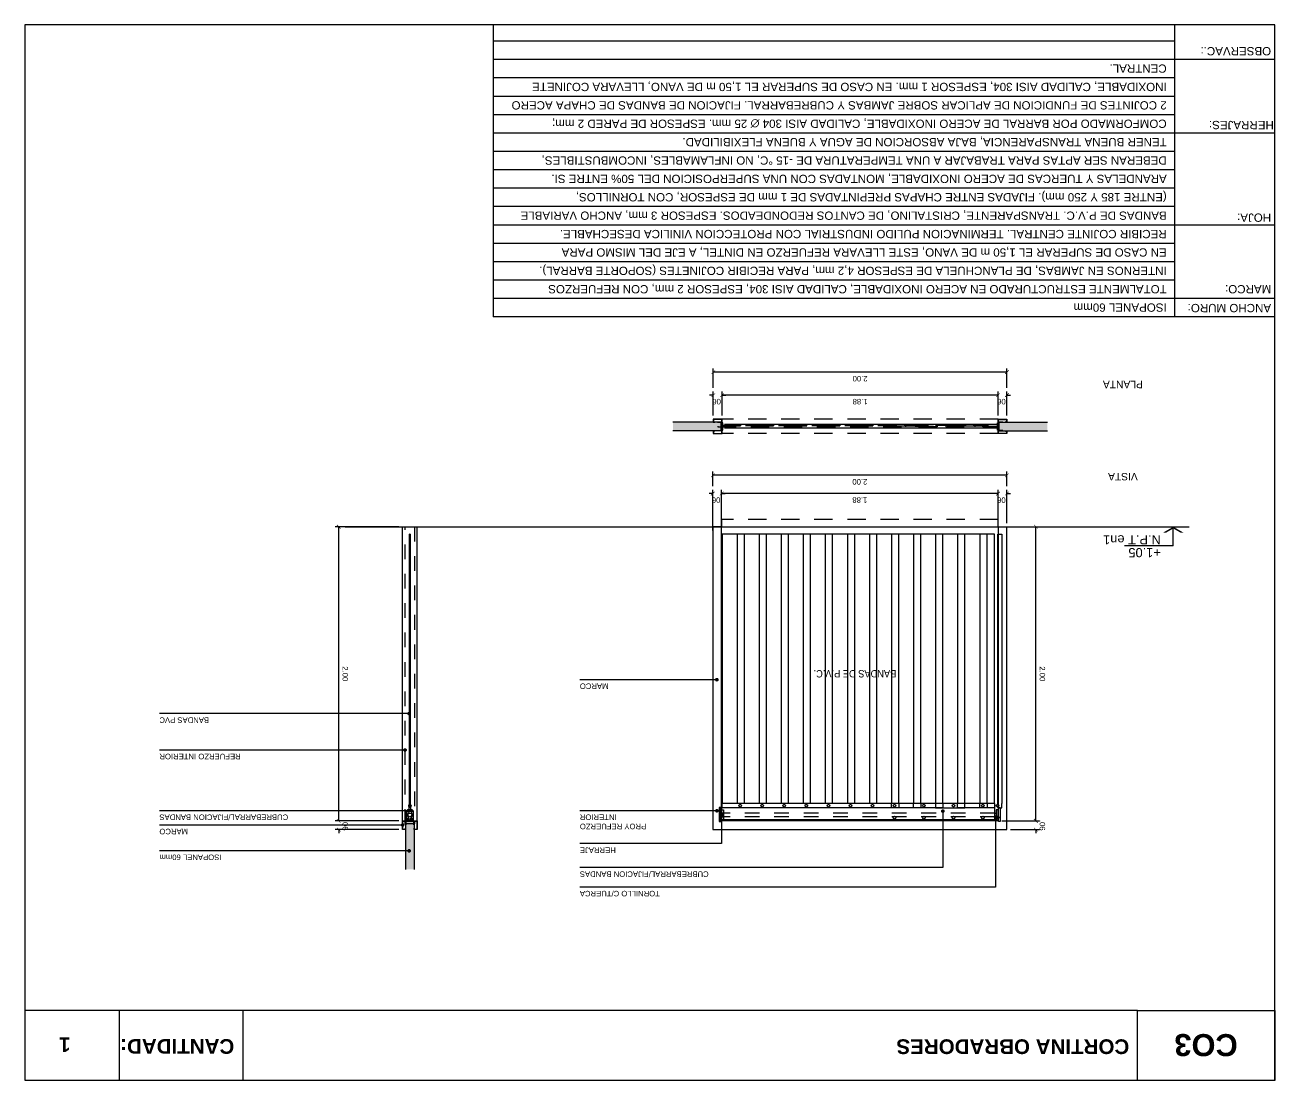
# Model space of a CAD drawing. Header units: millimetres. Extents: x -108.9 to -34.4, y 209.3 to 216.5.
# Drawn here: x -99.45 to -90.95, y 209.3 to 216.48 of the extents above; entities that cross this region are included whole.
import ezdxf
from ezdxf.enums import TextEntityAlignment as Align

# ---------------------------------------------------------------- set-up
doc = ezdxf.new("R2010")
doc.units = ezdxf.units.MM
doc.linetypes.add('HIDDEN', pattern=[9.525, 6.35, -3.175])
doc.linetypes.add('HIDDEN2', pattern=[0.1875, 0.125, -0.0625])
for name, color, linetype in [('125-TEXTO', 140, 'Continuous'), ('25-cotas', 140, 'Continuous'), ('BANDAS', 1, 'Continuous'), ('Carpinteria', 1, 'Continuous'), ('PISO', 2, 'Continuous'), ('PROYECCION', 9, 'HIDDEN2'), ('ROTULO', 7, 'Continuous'), ('TXT', 3, 'Continuous'), ('V-00', 8, 'Continuous'), ('V-01', 1, 'Continuous'), ('V-02', 2, 'Continuous'), ('Vista 2', 2, 'Continuous')]:
    doc.layers.add(name, color=color, linetype=linetype)
doc.layers.add('LICITACION PANELES', color=7, linetype='Continuous', true_color=0xf00000)
doc.styles.add('arial', font='arial.ttf')
doc.styles.add('ARIALBOLD', font='')
doc.styles.add('DIM', font='arial.ttf')
doc.styles.get("Standard").update_dxf_attribs({"font": 'arial.ttf'})
doc.styles.get('ARIALBOLD').set_extended_font_data('Arial', bold=True)
doc.dimstyles.new('Cota-025', dxfattribs={"dimscale": 25, "dimtxt": 0.0015, "dimasz": 0.001, "dimexe": 0.001, "dimexo": 0.001, "dimgap": 0.001, "dimtad": 1, "dimzin": 4, "dimdsep": 46, "dimtxsty": 'DIM', "dimblk1": 'ARCHTICK', "dimblk2": 'ARCHTICK', "dimsah": 1, "dimcen": 0.0005, "dimclrd": 15, "dimclre": 9, "dimclrt": 140, "dimaunit": 1, "dimadec": 0, "dimazin": 0, "dimtfac": 1, "dimtix": 1, "dimtofl": 0, "dimtmove": 2, "dimatfit": 3, "dimldrblk": 'DOT', "dimfxl": 1, "dimtolj": 1, "dimtzin": 4, "dimarcsym": 0})

# ---------------------------------------------------------------- blocks, each defined once
blk = doc.blocks.new('COD-CARP')
at = {"layer": 'ROTULO'}
for p, q in [((0.00146, -0.00119), (0.00146, -0.01064)), ((0.02016, -0.00119), (0.00146, -0.00119)), ((0.02016, -0.00119), (0.02016, -0.01064)), ((0.02016, -0.01064), (0.00146, -0.01064))]:
    blk.add_line(p, q, dxfattribs=at)
at = {"layer": 'TXT', "style": 'ARIALBOLD'}
blk.add_attdef('CODIGO', text='', height=0.003, dxfattribs=at).set_placement((0.01084, -0.00744), align=Align.CENTER)
blk = doc.blocks.new('_ArchTick')
at = {"color": 0, "linetype": 'ByBlock', "const_width": 0.15}
blk.add_lwpolyline([(-0.5, -0.5), (0.5, 0.5)], dxfattribs=at)
blk = doc.blocks.new('*D63')
at = {"layer": '25-cotas', "color": 9, "lineweight": -2, "transparency": 16777216}
for p, q in [((-94.7162, 213.0894), (-94.7162, 213.3152)), ((-92.8362, 213.0894), (-92.8362, 213.3152))]:
    blk.add_line(p, q, dxfattribs=at)
at = {"layer": '25-cotas', "color": 15, "lineweight": -2, "transparency": 16777216}
blk.add_line((-92.8362, 213.2902), (-94.7162, 213.2902), dxfattribs=at)
at = {"layer": 'DEFPOINTS', "color": 0, "transparency": 16777216}
for p in [(-94.7162, 213.2902), (-94.7162, 213.0644), (-92.8362, 213.0644)]:
    blk.add_point(p, dxfattribs=at)
at = {"layer": '25-cotas', "color": 15, "lineweight": -2, "transparency": 16777216, "xscale": 0.025, "yscale": 0.025, "zscale": 0.025, "rotation": 180}
blk.add_blockref('_ArchTick', (-94.7162, 213.2902), dxfattribs=at)
at = {"layer": '25-cotas', "color": 15, "lineweight": -2, "transparency": 16777216, "xscale": 0.025, "yscale": 0.025, "zscale": 0.025}
blk.add_blockref('_ArchTick', (-92.8362, 213.2902), dxfattribs=at)
at = {"layer": '25-cotas', "color": 140, "transparency": 16777216, "insert": (-93.7762, 213.246), "char_height": 0.0375, "attachment_point": 5, "rotation": 180, "style": 'DIM'}
blk.add_mtext('\\A1;1.88', dxfattribs=at)
blk = doc.blocks.new('_Dot')
at = {"color": 0, "linetype": 'ByBlock', "lineweight": -2}
blk.add_line((-0.5, 0), (-1, 0), dxfattribs=at)
at = {"color": 0, "linetype": 'ByBlock', "const_width": 0.5}
blk.add_lwpolyline([(-0.25, 0, 1), (0.25, 0, 1)], format="xyb", close=True, dxfattribs=at)
blk = doc.blocks.new('Simb-Nivel-C')
blk.add_line((0, 0.52), (1.331, 0.52))
at = {"linetype": 'ByBlock'}
for p in [(0, 0.52), (0, 0.32)]:
    blk.add_line(p, (0, 0), dxfattribs=at)
for points in [[(-0.285, 0.164), (-0.203, 0.164), (0, 0), (0, 0.047)], [(0.285, 0.164), (0.203, 0.164), (0, 0), (0, 0.047)]]:
    blk.add_solid(points)
for tag, p in [('COTA', (0.338, 0.579)), ('TIPO', (0.338, 0.231))]:
    blk.add_attdef(tag, p, '', height=0.25)
blk = doc.blocks.new('*D64')
at = {"layer": 'DEFPOINTS', "color": 0, "transparency": 16777216}
for p in [(-92.8362, 213.0644), (-92.5795, 213.0644), (-92.8362, 211.0644)]:
    blk.add_point(p, dxfattribs=at)
at = {"layer": 'LICITACION PANELES', "color": 9, "lineweight": -2, "transparency": 16777216}
for p, q in [((-92.8112, 213.0644), (-92.5545, 213.0644)), ((-92.8112, 211.0644), (-92.5545, 211.0644))]:
    blk.add_line(p, q, dxfattribs=at)
at = {"layer": 'LICITACION PANELES', "color": 15, "lineweight": -2, "transparency": 16777216}
blk.add_line((-92.5795, 211.0644), (-92.5795, 213.0644), dxfattribs=at)
at = {"layer": 'LICITACION PANELES', "color": 15, "lineweight": -2, "transparency": 16777216, "xscale": 0.025, "yscale": 0.025, "zscale": 0.025}
for p, rotation in [((-92.5795, 213.0644), 90), ((-92.5795, 211.0644), 270)]:
    blk.add_blockref('_ArchTick', p, dxfattribs=dict(at, rotation=rotation))
at = {"layer": 'LICITACION PANELES', "color": 140, "transparency": 16777216, "insert": (-92.5354, 212.0644), "char_height": 0.0375, "attachment_point": 5, "rotation": 270, "style": 'DIM'}
blk.add_mtext('\\A1;2.00', dxfattribs=at)
blk = doc.blocks.new('*D65')
at = {"layer": 'DEFPOINTS', "color": 0, "transparency": 16777216}
for p in [(-92.7762, 211.0644), (-92.7762, 211.0044), (-92.5795, 211.0044)]:
    blk.add_point(p, dxfattribs=at)
at = {"layer": 'LICITACION PANELES', "color": 9, "lineweight": -2, "transparency": 16777216}
for p, q in [((-92.7512, 211.0644), (-92.5545, 211.0644)), ((-92.7512, 211.0044), (-92.5545, 211.0044))]:
    blk.add_line(p, q, dxfattribs=at)
at = {"layer": 'LICITACION PANELES', "color": 15, "lineweight": -2, "transparency": 16777216}
for p, q in [((-92.5795, 211.0644), (-92.5795, 211.0894)), ((-92.5795, 211.0044), (-92.5795, 210.9794))]:
    blk.add_line(p, q, dxfattribs=at)
at = {"layer": 'LICITACION PANELES', "color": 15, "lineweight": -2, "transparency": 16777216, "xscale": 0.025, "yscale": 0.025, "zscale": 0.025}
for p, rotation in [((-92.5795, 211.0644), 270), ((-92.5795, 211.0044), 90)]:
    blk.add_blockref('_ArchTick', p, dxfattribs=dict(at, rotation=rotation))
at = {"layer": 'LICITACION PANELES', "color": 140, "transparency": 16777216, "insert": (-92.5354, 211.0344), "char_height": 0.0375, "attachment_point": 5, "rotation": 270, "style": 'DIM'}
blk.add_mtext('\\A1;.06', dxfattribs=at)
blk = doc.blocks.new('*D66')
at = {"layer": '25-cotas', "color": 15, "lineweight": -2, "transparency": 16777216}
for p, q in [((-92.8362, 213.2902), (-92.8612, 213.2902)), ((-92.7762, 213.2902), (-92.7512, 213.2902))]:
    blk.add_line(p, q, dxfattribs=at)
at = {"layer": '25-cotas', "color": 9, "lineweight": -2, "transparency": 16777216}
for p, q in [((-92.8362, 213.0894), (-92.8362, 213.3152)), ((-92.7762, 213.0894), (-92.7762, 213.3152))]:
    blk.add_line(p, q, dxfattribs=at)
at = {"layer": 'DEFPOINTS', "color": 0, "transparency": 16777216}
for p in [(-92.8362, 213.2902), (-92.8362, 213.0644), (-92.7762, 213.0644)]:
    blk.add_point(p, dxfattribs=at)
at = {"layer": '25-cotas', "color": 15, "lineweight": -2, "transparency": 16777216, "xscale": 0.025, "yscale": 0.025, "zscale": 0.025}
blk.add_blockref('_ArchTick', (-92.8362, 213.2902), dxfattribs=at)
at = {"layer": '25-cotas', "color": 15, "lineweight": -2, "transparency": 16777216, "xscale": 0.025, "yscale": 0.025, "zscale": 0.025, "rotation": 180}
blk.add_blockref('_ArchTick', (-92.7762, 213.2902), dxfattribs=at)
at = {"layer": '25-cotas', "color": 140, "transparency": 16777216, "insert": (-92.8062, 213.246), "char_height": 0.0375, "attachment_point": 5, "rotation": 180, "style": 'DIM'}
blk.add_mtext('\\A1;.06', dxfattribs=at)
blk = doc.blocks.new('*D67')
at = {"layer": '25-cotas', "color": 15, "lineweight": -2, "transparency": 16777216}
for p, q in [((-94.7762, 213.2902), (-94.8012, 213.2902)), ((-94.7162, 213.2902), (-94.6912, 213.2902))]:
    blk.add_line(p, q, dxfattribs=at)
at = {"layer": '25-cotas', "color": 9, "lineweight": -2, "transparency": 16777216}
for p, q in [((-94.7762, 213.0394), (-94.7762, 213.3152)), ((-94.7162, 213.0394), (-94.7162, 213.3152))]:
    blk.add_line(p, q, dxfattribs=at)
at = {"layer": 'DEFPOINTS', "color": 0, "transparency": 16777216}
for p in [(-94.7762, 213.2902), (-94.7762, 213.0144), (-94.7162, 213.0144)]:
    blk.add_point(p, dxfattribs=at)
at = {"layer": '25-cotas', "color": 15, "lineweight": -2, "transparency": 16777216, "xscale": 0.025, "yscale": 0.025, "zscale": 0.025}
blk.add_blockref('_ArchTick', (-94.7762, 213.2902), dxfattribs=at)
at = {"layer": '25-cotas', "color": 15, "lineweight": -2, "transparency": 16777216, "xscale": 0.025, "yscale": 0.025, "zscale": 0.025, "rotation": 180}
blk.add_blockref('_ArchTick', (-94.7162, 213.2902), dxfattribs=at)
at = {"layer": '25-cotas', "color": 140, "transparency": 16777216, "insert": (-94.7462, 213.246), "char_height": 0.0375, "attachment_point": 5, "rotation": 180, "style": 'DIM'}
blk.add_mtext('\\A1;.06', dxfattribs=at)
blk = doc.blocks.new('*D68')
at = {"layer": '25-cotas', "color": 15, "lineweight": -2, "transparency": 16777216}
for p, q in [((-92.8362, 213.9596), (-92.8612, 213.9596)), ((-92.7762, 213.9596), (-92.7512, 213.9596))]:
    blk.add_line(p, q, dxfattribs=at)
at = {"layer": '25-cotas', "color": 9, "lineweight": -2, "transparency": 16777216}
for p, q in [((-92.8362, 213.8207), (-92.8362, 213.9846)), ((-92.7762, 213.8207), (-92.7762, 213.9846))]:
    blk.add_line(p, q, dxfattribs=at)
at = {"layer": 'DEFPOINTS', "color": 0, "transparency": 16777216}
for p in [(-92.8362, 213.9596), (-92.8362, 213.7957), (-92.7762, 213.7957)]:
    blk.add_point(p, dxfattribs=at)
at = {"layer": '25-cotas', "color": 15, "lineweight": -2, "transparency": 16777216, "xscale": 0.025, "yscale": 0.025, "zscale": 0.025}
blk.add_blockref('_ArchTick', (-92.8362, 213.9596), dxfattribs=at)
at = {"layer": '25-cotas', "color": 15, "lineweight": -2, "transparency": 16777216, "xscale": 0.025, "yscale": 0.025, "zscale": 0.025, "rotation": 180}
blk.add_blockref('_ArchTick', (-92.7762, 213.9596), dxfattribs=at)
at = {"layer": '25-cotas', "color": 140, "transparency": 16777216, "insert": (-92.8062, 213.9155), "char_height": 0.0375, "attachment_point": 5, "rotation": 180, "style": 'DIM'}
blk.add_mtext('\\A1;.06', dxfattribs=at)
blk = doc.blocks.new('*D69')
at = {"layer": '25-cotas', "color": 9, "lineweight": -2, "transparency": 16777216}
for p, q in [((-94.7128, 213.8207), (-94.7128, 213.9846)), ((-92.8362, 213.8207), (-92.8362, 213.9846))]:
    blk.add_line(p, q, dxfattribs=at)
at = {"layer": '25-cotas', "color": 15, "lineweight": -2, "transparency": 16777216}
blk.add_line((-92.8362, 213.9596), (-94.7128, 213.9596), dxfattribs=at)
at = {"layer": 'DEFPOINTS', "color": 0, "transparency": 16777216}
for p in [(-94.7128, 213.9596), (-94.7128, 213.7957), (-92.8362, 213.7957)]:
    blk.add_point(p, dxfattribs=at)
at = {"layer": '25-cotas', "color": 15, "lineweight": -2, "transparency": 16777216, "xscale": 0.025, "yscale": 0.025, "zscale": 0.025, "rotation": 180}
blk.add_blockref('_ArchTick', (-94.7128, 213.9596), dxfattribs=at)
at = {"layer": '25-cotas', "color": 15, "lineweight": -2, "transparency": 16777216, "xscale": 0.025, "yscale": 0.025, "zscale": 0.025}
blk.add_blockref('_ArchTick', (-92.8362, 213.9596), dxfattribs=at)
at = {"layer": '25-cotas', "color": 140, "transparency": 16777216, "insert": (-93.7745, 213.9155), "char_height": 0.0375, "attachment_point": 5, "rotation": 180, "style": 'DIM'}
blk.add_mtext('\\A1;1.88', dxfattribs=at)
blk = doc.blocks.new('*D70')
at = {"layer": '25-cotas', "color": 15, "lineweight": -2, "transparency": 16777216}
for p, q in [((-94.7728, 213.9596), (-94.7978, 213.9596)), ((-94.7128, 213.9596), (-94.6878, 213.9596))]:
    blk.add_line(p, q, dxfattribs=at)
at = {"layer": '25-cotas', "color": 9, "lineweight": -2, "transparency": 16777216}
for p, q in [((-94.7728, 213.8207), (-94.7728, 213.9846)), ((-94.7128, 213.8207), (-94.7128, 213.9846))]:
    blk.add_line(p, q, dxfattribs=at)
at = {"layer": 'DEFPOINTS', "color": 0, "transparency": 16777216}
for p in [(-94.7728, 213.9596), (-94.7728, 213.7957), (-94.7128, 213.7957)]:
    blk.add_point(p, dxfattribs=at)
at = {"layer": '25-cotas', "color": 15, "lineweight": -2, "transparency": 16777216, "xscale": 0.025, "yscale": 0.025, "zscale": 0.025}
blk.add_blockref('_ArchTick', (-94.7728, 213.9596), dxfattribs=at)
at = {"layer": '25-cotas', "color": 15, "lineweight": -2, "transparency": 16777216, "xscale": 0.025, "yscale": 0.025, "zscale": 0.025, "rotation": 180}
blk.add_blockref('_ArchTick', (-94.7128, 213.9596), dxfattribs=at)
at = {"layer": '25-cotas', "color": 140, "transparency": 16777216, "insert": (-94.7428, 213.9155), "char_height": 0.0375, "attachment_point": 5, "rotation": 180, "style": 'DIM'}
blk.add_mtext('\\A1;.06', dxfattribs=at)
blk = doc.blocks.new('*D71')
at = {"layer": '25-cotas', "color": 9, "lineweight": -2, "transparency": 16777216}
for p, q in [((-96.9102, 213.0644), (-97.3446, 213.0644)), ((-96.9102, 211.0644), (-97.3446, 211.0644))]:
    blk.add_line(p, q, dxfattribs=at)
at = {"layer": '25-cotas', "color": 15, "lineweight": -2, "transparency": 16777216}
blk.add_line((-97.3196, 211.0644), (-97.3196, 213.0644), dxfattribs=at)
at = {"layer": 'DEFPOINTS', "color": 0, "transparency": 16777216}
for p in [(-97.3196, 213.0644), (-96.8852, 213.0644), (-96.8852, 211.0644)]:
    blk.add_point(p, dxfattribs=at)
at = {"layer": '25-cotas', "color": 15, "lineweight": -2, "transparency": 16777216, "xscale": 0.025, "yscale": 0.025, "zscale": 0.025}
for p, rotation in [((-97.3196, 213.0644), 90), ((-97.3196, 211.0644), 270)]:
    blk.add_blockref('_ArchTick', p, dxfattribs=dict(at, rotation=rotation))
at = {"layer": '25-cotas', "color": 140, "transparency": 16777216, "insert": (-97.2755, 212.0644), "char_height": 0.0375, "attachment_point": 5, "rotation": 270, "style": 'DIM'}
blk.add_mtext('\\A1;2.00', dxfattribs=at)
blk = doc.blocks.new('*D72')
at = {"layer": '25-cotas', "color": 9, "lineweight": -2, "transparency": 16777216}
for p, q in [((-96.9102, 211.0644), (-97.3446, 211.0644)), ((-96.9102, 211.0044), (-97.3446, 211.0044))]:
    blk.add_line(p, q, dxfattribs=at)
at = {"layer": '25-cotas', "color": 15, "lineweight": -2, "transparency": 16777216}
for p, q in [((-97.3196, 211.0644), (-97.3196, 211.0894)), ((-97.3196, 211.0044), (-97.3196, 210.9794))]:
    blk.add_line(p, q, dxfattribs=at)
at = {"layer": 'DEFPOINTS', "color": 0, "transparency": 16777216}
for p in [(-97.3196, 211.0644), (-96.8852, 211.0644), (-96.8852, 211.0044)]:
    blk.add_point(p, dxfattribs=at)
at = {"layer": '25-cotas', "color": 15, "lineweight": -2, "transparency": 16777216, "xscale": 0.025, "yscale": 0.025, "zscale": 0.025}
for p, rotation in [((-97.3196, 211.0644), 270), ((-97.3196, 211.0044), 90)]:
    blk.add_blockref('_ArchTick', p, dxfattribs=dict(at, rotation=rotation))
at = {"layer": '25-cotas', "color": 140, "transparency": 16777216, "insert": (-97.2755, 211.0344), "char_height": 0.0375, "attachment_point": 5, "rotation": 270, "style": 'DIM'}
blk.add_mtext('\\A1;.06', dxfattribs=at)
blk = doc.blocks.new('*D73')
at = {"layer": '25-cotas', "color": 9, "lineweight": -2, "transparency": 16777216}
for p, q in [((-94.7728, 214.0096), (-94.7728, 214.1409)), ((-92.7762, 214.0096), (-92.7762, 214.1409))]:
    blk.add_line(p, q, dxfattribs=at)
at = {"layer": '25-cotas', "color": 15, "lineweight": -2, "transparency": 16777216}
blk.add_line((-92.7762, 214.1159), (-94.7728, 214.1159), dxfattribs=at)
at = {"layer": 'DEFPOINTS', "color": 0, "transparency": 16777216}
for p in [(-94.7728, 214.1159), (-94.7728, 213.9846), (-92.7762, 213.9846)]:
    blk.add_point(p, dxfattribs=at)
at = {"layer": '25-cotas', "color": 15, "lineweight": -2, "transparency": 16777216, "xscale": 0.025, "yscale": 0.025, "zscale": 0.025, "rotation": 180}
blk.add_blockref('_ArchTick', (-94.7728, 214.1159), dxfattribs=at)
at = {"layer": '25-cotas', "color": 15, "lineweight": -2, "transparency": 16777216, "xscale": 0.025, "yscale": 0.025, "zscale": 0.025}
blk.add_blockref('_ArchTick', (-92.7762, 214.1159), dxfattribs=at)
at = {"layer": '25-cotas', "color": 140, "transparency": 16777216, "insert": (-93.7745, 214.0718), "char_height": 0.0375, "attachment_point": 5, "rotation": 180, "style": 'DIM'}
blk.add_mtext('\\A1;2.00', dxfattribs=at)
blk = doc.blocks.new('*D74')
at = {"layer": '25-cotas', "color": 9, "lineweight": -2, "transparency": 16777216}
for p, q in [((-94.7762, 213.3402), (-94.7762, 213.4393)), ((-92.7762, 213.3402), (-92.7762, 213.4393))]:
    blk.add_line(p, q, dxfattribs=at)
at = {"layer": '25-cotas', "color": 15, "lineweight": -2, "transparency": 16777216}
blk.add_line((-92.7762, 213.4143), (-94.7762, 213.4143), dxfattribs=at)
at = {"layer": 'DEFPOINTS', "color": 0, "transparency": 16777216}
for p in [(-94.7762, 213.4143), (-94.7762, 213.3152), (-92.7762, 213.3152)]:
    blk.add_point(p, dxfattribs=at)
at = {"layer": '25-cotas', "color": 15, "lineweight": -2, "transparency": 16777216, "xscale": 0.025, "yscale": 0.025, "zscale": 0.025, "rotation": 180}
blk.add_blockref('_ArchTick', (-94.7762, 213.4143), dxfattribs=at)
at = {"layer": '25-cotas', "color": 15, "lineweight": -2, "transparency": 16777216, "xscale": 0.025, "yscale": 0.025, "zscale": 0.025}
blk.add_blockref('_ArchTick', (-92.7762, 213.4143), dxfattribs=at)
at = {"layer": '25-cotas', "color": 140, "transparency": 16777216, "insert": (-93.7762, 213.3702), "char_height": 0.0375, "attachment_point": 5, "rotation": 180, "style": 'DIM'}
blk.add_mtext('\\A1;2.00', dxfattribs=at)

msp = doc.modelspace()

# ---------------------------------------------------------------- hatches: boundary and pattern name
at = {"layer": 'V-00'}
h = msp.add_hatch(dxfattribs=at)
h.set_pattern_fill('HONEY', color=256, scale=0.001, angle=90, style=0)
h.set_pattern_definition([(270, (-19.873744, 3e-11), (0.002749630645, -0.0047625), [0.003175, -0.00635]), (30, (-19.873744, 3e-11), (0.002749630663, 0.00476249999), [0.003175, -0.00635]), (330, (-19.873744, 3e-11), (0.005499261308, -1e-11), [-0.00635, 0.003175])])
h.paths.add_polyline_path([(-95.0478, 213.7177), (-94.744, 213.7177), (-94.744, 213.7187), (-94.72, 213.7187), (-94.72, 213.7747), (-94.744, 213.7747), (-94.744, 213.7757), (-95.0478, 213.7757)])
h = msp.add_hatch(dxfattribs=at)
h.set_pattern_fill('HONEY', color=256, scale=0.001, angle=90, style=0)
h.set_pattern_definition([(270, (-18.993744, 3e-11), (0.002749630645, -0.0047625), [0.003175, -0.00635]), (30, (-18.993744, 3e-11), (0.002749630663, 0.00476249999), [0.003175, -0.00635]), (330, (-18.993744, 3e-11), (0.005499261308, -1e-11), [-0.00635, 0.003175])])
h.paths.add_polyline_path([(-92.5012, 213.7177), (-92.805, 213.7177), (-92.805, 213.7187), (-92.829, 213.7187), (-92.829, 213.7747), (-92.805, 213.7747), (-92.805, 213.7757), (-92.5012, 213.7757)])
h = msp.add_hatch(dxfattribs=at)
h.set_pattern_fill('HONEY', color=256, scale=0.001, angle=90, style=0)
h.set_pattern_definition([(270, (-20.893744, 3e-11), (0.002749630645, -0.0047625), [0.003175, -0.00635]), (30, (-20.893744, 3e-11), (0.002749630663, 0.00476249999), [0.003175, -0.00635]), (330, (-20.893744, 3e-11), (0.005499261308, -1e-11), [-0.00635, 0.003175])])
h.paths.add_polyline_path([(-96.8072, 210.7335), (-96.8072, 211.0374), (-96.8082, 211.0374), (-96.8082, 211.0614), (-96.8642, 211.0614), (-96.8642, 211.0374), (-96.8652, 211.0374), (-96.8652, 210.7335)])

# ---------------------------------------------------------------- linework, layer by layer
at = {"color": 1, "linetype": 'HIDDEN2'}
msp.add_lwpolyline([(-92.8362, 213.0644), (-92.8362, 213.1144), (-94.7162, 213.1144), (-94.7162, 213.0644)], dxfattribs=at)
at = {"layer": 'BANDAS', "linetype": 'HIDDEN2'}
for p, q in [((-94.7053, 213.7592), (-94.7095, 213.7592)), ((-94.7053, 213.7342), (-94.7095, 213.7342)), ((-92.8437, 213.7592), (-92.8395, 213.7592)), ((-92.8437, 213.7342), (-92.8395, 213.7342))]:
    msp.add_line(p, q, dxfattribs=at)
at = {"layer": 'BANDAS'}
for p, q in [((-93.3994, 213.7592), (-94.6975, 213.7592)), ((-93.3994, 213.7342), (-94.6975, 213.7342)), ((-92.8437, 213.7592), (-93.3994, 213.7592)), ((-92.8437, 213.7342), (-93.3994, 213.7342)), ((-94.7162, 211.1169), (-94.7042, 211.1169)), ((-94.7162, 211.0919), (-94.7042, 211.0919)), ((-92.8582, 211.1169), (-92.8482, 211.1169)), ((-92.8582, 211.0919), (-92.8482, 211.0919))]:
    msp.add_line(p, q, dxfattribs=at)
at = {"layer": 'BANDAS', "linetype": 'HIDDEN2'}
for points in [[(-93.4626, 213.7442), (-93.4626, 213.7492), (-94.7426, 213.7492), (-94.7426, 213.7442), (-94.7426, 213.7442)], [(-94.7085, 213.7507), (-94.7085, 213.7557), (-93.5285, 213.7557), (-93.5285, 213.7507), (-93.5285, 213.7507)], [(-93.2581, 213.7507), (-93.2581, 213.7557), (-93.0581, 213.7557), (-93.0581, 213.7507), (-93.0581, 213.7507)], [(-92.9922, 213.7442), (-92.9922, 213.7492), (-93.1922, 213.7492), (-93.1922, 213.7442), (-93.1922, 213.7442)], [(-92.9026, 213.7507), (-92.9026, 213.7557), (-93.0026, 213.7557), (-93.0026, 213.7507), (-93.0026, 213.7507)], [(-92.9405, 213.7442), (-92.9405, 213.7492), (-92.8405, 213.7492), (-92.8405, 213.7442), (-92.8405, 213.7442)]]:
    msp.add_lwpolyline(points, close=True, dxfattribs=at)
for points in [[(-93.3994, 213.7557), (-93.473, 213.7557), (-93.473, 213.7507), (-93.473, 213.7507), (-93.3994, 213.7507)], [(-93.3994, 213.7557), (-93.3141, 213.7557), (-93.3141, 213.7507), (-93.3141, 213.7507), (-93.3994, 213.7507)], [(-93.3994, 213.7492), (-93.2514, 213.7492), (-93.2514, 213.7442), (-93.2514, 213.7442), (-93.3994, 213.7442)]]:
    msp.add_lwpolyline(points, dxfattribs=at)
at = {"layer": 'BANDAS'}
for points in [[(-93.5112, 211.1824), (-93.5112, 213.0144), (-94.7162, 213.0144)], [(-93.6612, 211.1824), (-93.6612, 213.0144), (-94.7162, 213.0144)], [(-93.8112, 211.1824), (-93.8112, 213.0144), (-94.7162, 213.0144)], [(-93.9612, 211.1824), (-93.9612, 213.0144), (-94.7162, 213.0144)], [(-94.1112, 211.1824), (-94.1112, 213.0144), (-94.7162, 213.0144)], [(-94.2612, 211.1824), (-94.2612, 213.0144), (-94.7162, 213.0144)], [(-94.4112, 211.1824), (-94.4112, 213.0144), (-94.7162, 213.0144)], [(-94.5612, 211.1824), (-94.5612, 213.0144), (-94.7162, 213.0144)], [(-94.7112, 211.1824), (-94.7112, 213.0144), (-94.7162, 213.0144)], [(-94.4112, 211.1824), (-94.4112, 213.0144), (-94.6112, 213.0144), (-94.6112, 211.1824)], [(-94.2612, 211.1824), (-94.2612, 213.0144), (-94.4612, 213.0144), (-94.4612, 211.1824)], [(-94.1112, 211.1824), (-94.1112, 213.0144), (-94.3112, 213.0144), (-94.3112, 211.1824)], [(-93.9612, 211.1824), (-93.9612, 213.0144), (-94.1612, 213.0144), (-94.1612, 211.1824)], [(-93.8112, 211.1824), (-93.8112, 213.0144), (-94.0112, 213.0144), (-94.0112, 211.1824)], [(-93.6612, 211.1824), (-93.6612, 213.0144), (-93.8612, 213.0144), (-93.8612, 211.1824)], [(-93.5112, 211.1824), (-93.5112, 213.0144), (-93.7112, 213.0144), (-93.7112, 211.1824)], [(-93.3612, 211.1824), (-93.3612, 213.0144), (-93.5612, 213.0144), (-93.5612, 211.1824)], [(-93.2112, 211.1824), (-93.2112, 213.0144), (-93.4112, 213.0144), (-93.4112, 211.1824)], [(-93.0612, 211.1824), (-93.0612, 213.0144), (-93.2612, 213.0144), (-93.2612, 211.1824)], [(-92.9112, 211.1824), (-92.9112, 213.0144), (-93.1112, 213.0144), (-93.1112, 211.1824)], [(-92.8612, 211.1824), (-92.8612, 213.0144), (-92.9612, 213.0144), (-92.9612, 211.1824)], [(-92.8382, 211.1824), (-92.8382, 213.0144), (-92.8112, 213.0144), (-92.8112, 211.1824)]]:
    msp.add_lwpolyline(points, dxfattribs=at)
for points in [[(-94.7162, 211.0724), (-92.8582, 211.0724), (-92.8582, 211.1824), (-94.7162, 211.1824)], [(-94.7162, 211.0694), (-94.7162, 211.1394), (-94.7042, 211.1394), (-94.7042, 211.0694)], [(-92.8362, 211.0694), (-92.8362, 211.1394), (-92.8482, 211.1394), (-92.8482, 211.0694)]]:
    msp.add_lwpolyline(points, close=True, dxfattribs=at)
at = {"layer": 'BANDAS', "linetype": 'HIDDEN'}
for points in [[(-93.5112, 211.1824), (-93.5112, 211.1524), (-94.7132, 211.1524), (-94.7132, 211.1824)], [(-93.3612, 211.1824), (-93.3612, 211.1524), (-93.5612, 211.1524), (-93.5612, 211.1824)], [(-93.2112, 211.1824), (-93.2112, 211.1524), (-93.4112, 211.1524), (-93.4112, 211.1824)], [(-93.2612, 211.1824), (-93.2612, 211.1524), (-93.0612, 211.1524), (-93.0612, 211.1824)], [(-92.9112, 211.1824), (-92.9112, 211.1524), (-93.1112, 211.1524), (-93.1112, 211.1824)], [(-92.8612, 211.1824), (-92.8612, 211.1524), (-92.9612, 211.1524), (-92.9612, 211.1824)], [(-92.8382, 211.1824), (-92.8382, 211.1524), (-92.8112, 211.1524), (-92.8112, 211.1824)]]:
    msp.add_lwpolyline(points, dxfattribs=at)
at = {"layer": 'BANDAS'}
for centre in [(-94.5902, 211.1674), (-94.4402, 211.1674), (-94.2902, 211.1674), (-94.1402, 211.1674), (-93.9902, 211.1674), (-93.8402, 211.1674), (-93.6902, 211.1674), (-93.5402, 211.1674), (-93.3402, 211.1674), (-93.1402, 211.1674), (-92.9402, 211.1674), (-92.8402, 211.1674), (-93.5402, 211.0874), (-93.3402, 211.0874), (-93.1402, 211.0874), (-92.9402, 211.0874), (-92.8402, 211.0874)]:
    msp.add_circle(centre, 0.00923, dxfattribs=at)
at = {"layer": 'Carpinteria', "color": 2}
for points in [[(-94.744, 213.7757), (-94.719, 213.7757), (-94.719, 213.7177), (-94.744, 213.7177), (-94.744, 213.7187), (-94.72, 213.7187), (-94.72, 213.7747), (-94.744, 213.7747), (-94.744, 213.7757)], [(-94.744, 213.7757), (-94.719, 213.7757), (-94.719, 213.7177), (-94.744, 213.7177), (-94.744, 213.7187), (-94.72, 213.7187), (-94.72, 213.7747), (-94.744, 213.7747), (-94.744, 213.7757)], [(-92.805, 213.7757), (-92.83, 213.7757), (-92.83, 213.7177), (-92.805, 213.7177), (-92.805, 213.7187), (-92.829, 213.7187), (-92.829, 213.7747), (-92.805, 213.7747), (-92.805, 213.7757)], [(-96.8652, 211.0374), (-96.8652, 211.0624), (-96.8072, 211.0624), (-96.8072, 211.0374), (-96.8082, 211.0374), (-96.8082, 211.0614), (-96.8642, 211.0614), (-96.8642, 211.0374), (-96.8652, 211.0374)], [(-96.8652, 211.0374), (-96.8652, 211.0624), (-96.8072, 211.0624), (-96.8072, 211.0374), (-96.8082, 211.0374), (-96.8082, 211.0614), (-96.8642, 211.0614), (-96.8642, 211.0374), (-96.8652, 211.0374)]]:
    msp.add_lwpolyline(points, dxfattribs=at)
at = {"layer": 'DEFPOINTS'}
for points in [[(-99.4532, 216.4768), (-99.4532, 209.3018), (-90.9532, 209.3018), (-90.9532, 216.4768)], [(-90.9532, 216.4768), (-99.4532, 216.4768), (-99.4532, 209.3018), (-90.9532, 209.3018)]]:
    msp.add_lwpolyline(points, close=True, dxfattribs=at)
at = {"layer": 'PISO'}
msp.add_line((-97.2769, 213.0644), (-91.536, 213.0644), dxfattribs=at)
at = {"layer": 'PROYECCION'}
for p, q in [((-92.8362, 213.7957), (-94.7128, 213.7957)), ((-92.8362, 213.6977), (-94.7128, 213.6977))]:
    msp.add_line(p, q, dxfattribs=at)
at = {"layer": 'PROYECCION', "linetype": 'HIDDEN2', "ltscale": 0.02}
for p, q in [((-92.8582, 211.1169), (-94.7162, 211.1169)), ((-92.8582, 211.0919), (-94.7162, 211.0919))]:
    msp.add_line(p, q, dxfattribs=at)
at = {"layer": 'PROYECCION', "color": 1, "linetype": 'HIDDEN', "ltscale": 0.01}
msp.add_lwpolyline([(-96.8037, 213.0644), (-96.8037, 211.0444), (-96.8037, 211.0444), (-96.8687, 211.0444), (-96.8687, 213.0644)], dxfattribs=at)
at = {"layer": 'PROYECCION', "linetype": 'HIDDEN2', "ltscale": 0.02}
for points in [[(-94.7204, 211.0594), (-94.7204, 211.1544), (-94.7324, 211.1544), (-94.7324, 211.0594)], [(-92.8335, 211.0594), (-92.8335, 211.1544), (-92.8215, 211.1544), (-92.8215, 211.0594)]]:
    msp.add_lwpolyline(points, close=True, dxfattribs=at)
at = {"layer": 'ROTULO'}
for p, q in [((-98.8116, 209.3018), (-98.8116, 209.7741)), ((-97.9699, 209.3018), (-97.9699, 209.7741))]:
    msp.add_line(p, q, dxfattribs=at)
at = {"layer": 'TXT'}
for p, q in [((-96.2705, 216.4768), (-96.2705, 214.4911)), ((-96.2705, 216.4768), (-96.2705, 214.4911)), ((-91.6336, 214.4911), (-91.6336, 216.4768)), ((-91.6336, 214.4911), (-91.6336, 216.4768)), ((-91.6336, 214.4911), (-91.6336, 216.4768)), ((-91.6336, 216.3668), (-96.2705, 216.3668)), ((-91.6336, 216.2417), (-96.2705, 216.2417)), ((-90.9532, 216.2417), (-96.2705, 216.2417)), ((-91.6336, 216.1167), (-96.2705, 216.1167)), ((-91.6336, 215.9916), (-96.2705, 215.9916)), ((-91.6336, 215.8666), (-96.2705, 215.8666)), ((-90.9532, 215.7415), (-96.2705, 215.7415)), ((-91.6336, 215.6165), (-96.2705, 215.6165)), ((-91.6336, 215.4915), (-96.2705, 215.4915)), ((-91.6336, 215.3664), (-96.2705, 215.3664)), ((-91.6336, 215.2414), (-96.2705, 215.2414)), ((-91.6336, 215.1163), (-96.2705, 215.1163)), ((-90.9532, 215.1163), (-96.2705, 215.1163)), ((-91.6336, 214.9913), (-96.2705, 214.9913)), ((-91.6336, 214.8662), (-96.2705, 214.8662)), ((-91.6336, 214.7412), (-96.2705, 214.7412)), ((-90.9532, 214.6162), (-96.2705, 214.6162)), ((-90.9532, 214.4911), (-96.2705, 214.4911)), ((-91.8879, 209.7741), (-99.4532, 209.7741))]:
    msp.add_line(p, q, dxfattribs=at)
at = {"layer": 'V-01'}
for p, q in [((-94.719, 213.7767), (-95.0478, 213.7767)), ((-94.719, 213.7757), (-95.0478, 213.7757)), ((-92.83, 213.7767), (-92.5012, 213.7767)), ((-92.83, 213.7757), (-92.5012, 213.7757)), ((-94.719, 213.7177), (-95.0478, 213.7177)), ((-94.719, 213.7167), (-95.0478, 213.7167)), ((-92.83, 213.7177), (-92.5012, 213.7177)), ((-92.83, 213.7167), (-92.5012, 213.7167)), ((-96.8852, 211.0644), (-96.8852, 213.0644)), ((-96.7872, 211.0644), (-96.7872, 213.0644)), ((-96.8397, 211.1684), (-96.8404, 211.1684)), ((-96.8397, 211.1637), (-96.8404, 211.1637)), ((-96.8322, 211.1684), (-96.8327, 211.1684)), ((-96.8322, 211.1637), (-96.8327, 211.1637)), ((-96.8662, 211.0624), (-96.8662, 210.7335)), ((-96.8652, 211.0624), (-96.8652, 210.7335)), ((-96.8072, 211.0624), (-96.8072, 210.7335)), ((-96.8062, 211.0624), (-96.8062, 210.7335))]:
    msp.add_line(p, q, dxfattribs=at)
for points in [[(-96.8442, 211.1684), (-96.8456, 211.1684), (-96.8461, 211.1679), (-96.8461, 211.1643), (-96.8456, 211.1637), (-96.8442, 211.1637)], [(-96.8612, 211.0694), (-96.8439, 211.0694)], [(-96.8442, 211.0704), (-96.8456, 211.0704), (-96.8461, 211.0709), (-96.8461, 211.0745), (-96.8456, 211.075), (-96.8442, 211.075)], [(-96.8407, 211.0694), (-96.8402, 211.0694)], [(-96.8322, 211.0694), (-96.8319, 211.0694)]]:
    msp.add_lwpolyline(points, dxfattribs=at)
for points in [[(-96.8442, 211.1632), (-96.8442, 211.169), (-96.8435, 211.17), (-96.8412, 211.17), (-96.8404, 211.169), (-96.8404, 211.1632), (-96.8412, 211.1622), (-96.8435, 211.1622)], [(-96.8322, 211.1632), (-96.8322, 211.169), (-96.8314, 211.17), (-96.8291, 211.17), (-96.8283, 211.169), (-96.8283, 211.1632), (-96.8291, 211.1622), (-96.8314, 211.1622)], [(-96.8442, 211.0756), (-96.8442, 211.0698), (-96.8435, 211.0688), (-96.8412, 211.0688), (-96.8404, 211.0698), (-96.8404, 211.0756), (-96.8412, 211.0766), (-96.8435, 211.0766)], [(-96.8322, 211.0756), (-96.8322, 211.0698), (-96.8314, 211.0688), (-96.8291, 211.0688), (-96.8283, 211.0698), (-96.8283, 211.0756), (-96.8291, 211.0766), (-96.8314, 211.0766)]]:
    msp.add_lwpolyline(points, close=True, dxfattribs=at)
for points in [[(-96.8429, 211.1622, -1), (-96.8429, 211.1643), (-96.8417, 211.1643, 0.571429), (-96.8417, 211.1679), (-96.8429, 211.1679, -1), (-96.8429, 211.17)], [(-96.8429, 211.1643, -0.571429), (-96.8429, 211.1679)], [(-96.8309, 211.1622, -1), (-96.8309, 211.1643), (-96.8296, 211.1643, 0.571429), (-96.8296, 211.1679), (-96.8309, 211.1679, -1), (-96.8309, 211.17)], [(-96.8309, 211.1643, -0.571429), (-96.8309, 211.1679)], [(-96.8429, 211.1394), (-96.8462, 211.1394, 0.414214), (-96.8612, 211.1244), (-96.8612, 211.0694)], [(-96.8429, 211.0766, 1), (-96.8429, 211.0745), (-96.8417, 211.0745, -0.571429), (-96.8417, 211.0709), (-96.8429, 211.0709, 1), (-96.8429, 211.0688)], [(-96.8429, 211.0745, 0.571429), (-96.8429, 211.0709)], [(-96.8309, 211.0766, 1), (-96.8309, 211.0745), (-96.8296, 211.0745, -0.571429), (-96.8296, 211.0709), (-96.8309, 211.0709, 1), (-96.8309, 211.0688)], [(-96.8309, 211.0745, 0.571429), (-96.8309, 211.0709)], [(-96.8286, 211.0694), (-96.8112, 211.0694), (-96.8112, 211.1244, 0.414214), (-96.8262, 211.1394), (-96.8296, 211.1394, 106.37853)]]:
    msp.add_lwpolyline(points, format="xyb", dxfattribs=at)
for centre in [(-96.8516, 211.1303), (-96.8516, 211.0785), (-96.8208, 211.1303), (-96.8208, 211.0785)]:
    msp.add_circle(centre, 0.00289, dxfattribs=at)
for centre in [(-96.8417, 211.1689), (-96.8417, 211.1632), (-96.8296, 211.1689), (-96.8296, 211.1632), (-96.8417, 211.0756), (-96.8417, 211.0698), (-96.8296, 211.0756), (-96.8296, 211.0698)]:
    msp.add_arc(centre, 0.00104, 270, 90, dxfattribs=at)
at = {"layer": 'V-02'}
msp.add_line((-96.8337, 213.0144), (-96.8387, 213.0144), dxfattribs=at)
for points in [[(-96.8337, 213.0144), (-96.8337, 211.1744), (-96.8387, 211.1744), (-96.8387, 213.0144)], [(-96.8327, 211.1578), (-96.8327, 211.1578), (-96.8327, 211.1578), (-96.8327, 211.1578), (-96.8308, 211.1463), (-96.8283, 211.1321), (-96.8267, 211.1245), (-96.8242, 211.1178), (-96.8207, 211.1077), (-96.821, 211.0998), (-96.8232, 211.0934), (-96.827, 211.0868), (-96.8289, 211.0839), (-96.8323, 211.0782), (-96.8322, 211.0706), (-96.8322, 211.0644), (-96.8402, 211.0644), (-96.8402, 211.0706), (-96.8402, 211.0782), (-96.8435, 211.0839), (-96.8454, 211.0868), (-96.8492, 211.0934), (-96.8514, 211.0998), (-96.8518, 211.1077), (-96.8483, 211.1178), (-96.8457, 211.1245), (-96.8441, 211.1321), (-96.8416, 211.1463), (-96.8397, 211.1578), (-96.8397, 211.1578), (-96.8397, 211.1578), (-96.8397, 211.1578), (-96.8327, 211.1578)]]:
    msp.add_lwpolyline(points, dxfattribs=at)
msp.add_lwpolyline([(-96.8397, 211.1578), (-96.8397, 211.1744), (-96.8327, 211.1744), (-96.8327, 211.1578)], close=True, dxfattribs=at)
msp.add_circle((-96.8362, 211.1044), 0.0125, dxfattribs=at)
at = {"layer": 'Vista 2'}
for points in [[(-94.7628, 213.7167), (-94.7728, 213.7167), (-94.7728, 213.6977), (-94.7128, 213.6977), (-94.7128, 213.7957), (-94.7728, 213.7957), (-94.7728, 213.7767), (-94.7628, 213.7767)], [(-94.7628, 213.7147), (-94.7708, 213.7147), (-94.7708, 213.6997), (-94.7148, 213.6997), (-94.7148, 213.7937), (-94.7708, 213.7937), (-94.7708, 213.7787), (-94.7628, 213.7787)], [(-94.719, 213.7167), (-94.719, 213.7767), (-94.7148, 213.7767), (-94.7148, 213.7167), (-94.719, 213.7167)], [(-92.7862, 213.7167), (-92.7762, 213.7167), (-92.7762, 213.6977), (-92.8362, 213.6977), (-92.8362, 213.7957), (-92.7762, 213.7957), (-92.7762, 213.7767), (-92.7862, 213.7767)], [(-92.7862, 213.7147), (-92.7782, 213.7147), (-92.7782, 213.6997), (-92.8342, 213.6997), (-92.8342, 213.7937), (-92.7782, 213.7937), (-92.7782, 213.7787), (-92.7862, 213.7787)], [(-92.83, 213.7167), (-92.83, 213.7767), (-92.8342, 213.7767), (-92.8342, 213.7167), (-92.83, 213.7167)], [(-94.7086, 213.7217), (-94.7086, 213.7717), (-94.7128, 213.7717), (-94.7128, 213.7217), (-94.7086, 213.7217)], [(-92.8404, 213.7217), (-92.8404, 213.7717), (-92.8362, 213.7717), (-92.8362, 213.7217), (-92.8404, 213.7217)], [(-94.7762, 213.0644), (-94.7762, 211.0044), (-92.8306, 211.0044), (-92.7762, 211.0044), (-92.7762, 213.0644)], [(-92.8362, 213.0644), (-92.8362, 211.0644), (-93.1892, 211.0644), (-94.7162, 211.0644), (-94.7162, 213.0644), (-94.7762, 213.0644)], [(-96.8662, 211.0144), (-96.8662, 211.0044), (-96.8852, 211.0044), (-96.8852, 211.0644), (-96.7872, 211.0644), (-96.7872, 211.0044), (-96.8062, 211.0044), (-96.8062, 211.0144)], [(-96.8682, 211.0144), (-96.8682, 211.0064), (-96.8832, 211.0064), (-96.8832, 211.0624), (-96.7892, 211.0624), (-96.7892, 211.0064), (-96.8042, 211.0064), (-96.8042, 211.0144)]]:
    msp.add_lwpolyline(points, dxfattribs=at)

# ---------------------------------------------------------------- block references
at = {"layer": '25-cotas', "xscale": 0.25, "yscale": 0.25, "zscale": 0.25, "rotation": 179.999999995727}
msp.add_blockref('Simb-Nivel-C', (-91.6447, 213.0644), dxfattribs=at).add_auto_attribs({'COTA': '+1.05', 'TIPO': 'N.P.T en1'})
at = {"layer": 'TXT', "xscale": 50, "yscale": 50, "zscale": 50, "rotation": 180}
msp.add_blockref('COD-CARP', (-90.8801, 209.2421), dxfattribs=at).add_auto_attribs({'CODIGO': 'CO3'})

# ---------------------------------------------------------------- texts
at = {"layer": '125-TEXTO', "width": 0.9}
msp.add_text('BANDAS DE P.V.C.', height=0.05, rotation=180, dxfattribs=at).set_placement((-93.8097, 212.0645), align=Align.MIDDLE)
at = {"layer": '25-cotas', "char_height": 0.05, "width": 1.558581, "attachment_point": 5, "rotation": 180}
for s, insert in [('PLANTA', (-91.9874, 214.0318)), ('VISTA', (-91.9874, 213.4055))]:
    msp.add_mtext(s, dxfattribs=dict(at, insert=insert))
at = {"layer": '25-cotas', "color": 140, "char_height": 0.0375, "attachment_point": 9, "rotation": 180, "style": 'DIM'}
for s, insert in [('\\A1;MARCO', (-95.6802, 211.9993)), ('\\A1;BANDAS PVC', (-98.5392, 211.7686)), ('\\A1;REFUERZO INTERIOR', (-98.5392, 211.5211)), ('\\A1;CUBREBARRAL/FIJACION BANDAS', (-98.5392, 211.108)), ('\\A1;PROY REFUERZO \\PINTERIOR', (-95.6802, 211.108)), ('\\A1;MARCO', (-98.5392, 211.0109)), ('\\A1;ISOPANEL 60mm', (-98.5392, 210.8356)), ('\\A1;HERRAJE', (-95.6802, 210.8843)), ('\\A1;CUBREBARRAL/FIJACION BANDAS', (-95.6802, 210.7212)), ('\\A1;TORNILLO C/TUERCA', (-95.6802, 210.5887))]:
    msp.add_mtext(s, dxfattribs=dict(at, insert=insert))
at = {"layer": 'TXT', "style": 'arial'}
for s, height, p in [('OBSERVAC.:', 0.05627, (-90.9796, 216.3267)), ('CENTRAL.', 0.05627, (-91.6896, 216.2086)), ('INOXIDABLE, CALIDAD AISI 304, ESPESOR 1 mm. EN CASO DE SUPERAR EL 1,50 m DE VANO, LLEVARA COJINETE', 0.056269, (-91.6896, 216.0835)), ('2 COJINTES DE FUNDICION DE APLICAR SOBRE JAMBAS Y CUBREBARRAL. FIJACION DE BANDAS DE CHAPA ACERO', 0.056269, (-91.6896, 215.9585)), ('COMFORMADO POR BARRAL DE ACERO INOXIDABLE, CALIDAD AISI 304 ∅ 25 mm. ESPESOR DE PARED 2 mm;', 0.056269, (-91.6896, 215.8334)), ('HERRAJES:', 0.05627, (-90.9611, 215.8246)), ('TENER BUENA TRANSPARENCIA, BAJA ABSORCION DE AGUA Y BUENA FLEXIBILIDAD.', 0.056269, (-91.6896, 215.7084)), ('DEBERAN SER APTAS PARA TRABAJAR A UNA TEMPERATURA DE -15 °C, NO INFLAMABLES, INCOMBUSTIBLES,', 0.056269, (-91.6896, 215.5833)), ('ARANDELAS Y TUERCAS DE ACERO INOXIDABLE, MONTADAS CON UNA SUPERPOSICION DEL 50%%% ENTRE SI.', 0.056269, (-91.6896, 215.4583)), ('(ENTRE 185 Y 250 mm). FIJADAS ENTRE CHAPAS PREPINTADAS DE 1 mm DE ESPESOR, CON TORNILLOS,', 0.056269, (-91.6896, 215.3333)), ('BANDAS DE P.V.C. TRANSPARENTE, CRISTALINO, DE CANTOS REDONDEADOS. ESPESOR 3 mm, ANCHO VARIABLE', 0.056269, (-91.6896, 215.2082)), ('HOJA:', 0.05627, (-90.9795, 215.1948)), ('RECIBIR COJINTE CENTRAL. TERMINACION PULIDO INDUSTRIAL CON PROTECCION VINILICA DESECHABLE.', 0.056269, (-91.6896, 215.0832)), ('EN CASO DE SUPERAR EL 1,50 m DE VANO, ESTE LLEVARA REFUERZO EN DINTEL, A EJE DEL MISMO PARA', 0.056269, (-91.6896, 214.9581)), ('INTERNOS EN JAMBAS, DE PLANCHUELA DE ESPESOR 4,2 mm, PARA RECIBIR COJINETES (SOPORTE BARRAL).', 0.056269, (-91.6896, 214.8331)), ('TOTALMENTE ESTRUCTURADO EN ACERO INOXIDABLE, CALIDAD AISI 304, ESPESOR 2 mm, CON REFUERZOS', 0.056269, (-91.6896, 214.708)), ('MARCO:', 0.05627, (-90.9786, 214.708)), ('ISOPANEL 60mm', 0.056269, (-91.6896, 214.583)), ('ANCHO MURO:', 0.056269, (-90.9795, 214.5799))]:
    msp.add_text(s, height=height, rotation=180, dxfattribs=at).set_placement(p)
at = {"layer": 'TXT', "char_height": 0.15, "width": 4.172499, "attachment_point": 1, "rotation": 180, "style": 'ARIALBOLD'}
for s, insert in [('{\\H0.6667x;1}', (-99.144, 209.492)), ('{\\H0.6667x;CANTIDAD:}', (-98.0302, 209.48)), ('{\\H0.6667x;CORTINA OBRADORES}', (-91.9443, 209.4785))]:
    msp.add_mtext(s, dxfattribs=dict(at, insert=insert))

# ---------------------------------------------------------------- dimensions: what is measured, and where the dimension line sits
at = {"layer": '25-cotas'}
for base, p1, p2, angle, picture, middle in [((-94.7728, 214.1159), (-92.7762, 213.9846), (-94.7728, 213.9846), 180, '*D73', (-93.7745, 214.0718)), ((-94.7728, 213.9596), (-94.7128, 213.7957), (-94.7728, 213.7957), 180, '*D70', (-94.7428, 213.9155)), ((-94.7128, 213.9596), (-92.8362, 213.7957), (-94.7128, 213.7957), 180, '*D69', (-93.7745, 213.9155)), ((-92.8362, 213.9596), (-92.7762, 213.7957), (-92.8362, 213.7957), 180, '*D68', (-92.8062, 213.9155)), ((-94.7762, 213.4143), (-92.7762, 213.3152), (-94.7762, 213.3152), 180, '*D74', (-93.7762, 213.3702)), ((-94.7762, 213.2902), (-94.7162, 213.0144), (-94.7762, 213.0144), 180, '*D67', (-94.7462, 213.246)), ((-94.7162, 213.2902), (-92.8362, 213.0644), (-94.7162, 213.0644), 180, '*D63', (-93.7762, 213.246)), ((-92.8362, 213.2902), (-92.7762, 213.0644), (-92.8362, 213.0644), 180, '*D66', (-92.8062, 213.246)), ((-97.3196, 213.0644), (-96.8852, 211.0644), (-96.8852, 213.0644), 270, '*D71', (-97.2755, 212.0644)), ((-97.3196, 211.0644), (-96.8852, 211.0044), (-96.8852, 211.0644), 270, '*D72', (-97.2755, 211.0344))]:
    dim = msp.add_linear_dim(base=base, p1=p1, p2=p2, angle=angle, dimstyle='Cota-025', dxfattribs=at)
    dim.commit()
    dim.dimension.update_dxf_attribs({"geometry": picture, "text_midpoint": middle})
at = {"layer": 'LICITACION PANELES'}
for base, p1, p2, picture, middle in [((-92.5795, 213.0644), (-92.8362, 211.0644), (-92.8362, 213.0644), '*D64', (-92.5354, 212.0644)), ((-92.5795, 211.0044), (-92.7762, 211.0644), (-92.7762, 211.0044), '*D65', (-92.5354, 211.0344))]:
    dim = msp.add_linear_dim(base=base, p1=p1, p2=p2, angle=270, dimstyle='Cota-025', dxfattribs=at)
    dim.commit()
    dim.dimension.update_dxf_attribs({"geometry": picture, "text_midpoint": middle})

# ---------------------------------------------------------------- leaders
at = {"layer": '25-cotas', "annotation_type": 0, "has_hookline": 1, "hookline_direction": 0, "horizontal_direction": (-1, 0, 0)}
for points, text_width in [([(-94.7485, 212.0243), (-95.4664, 212.0243)], 0.1888), ([(-96.8409, 211.7936), (-98.1824, 211.7936)], 0.3318), ([(-96.8687, 211.5461), (-97.966, 211.5461)], 0.5482), ([(-96.8409, 211.133), (-97.6434, 211.133)], 0.8709), ([(-94.7485, 211.133), (-95.2104, 211.133)], 0.4448), ([(-93.2118, 211.1306), (-93.2118, 210.7462), (-94.7843, 210.7462)], 0.8709), ([(-94.7164, 211.1021), (-94.7164, 210.9093), (-95.4177, 210.9093)], 0.2375), ([(-92.8532, 211.0894), (-92.8532, 210.6137), (-95.112, 210.6137)], 0.5432), ([(-96.8852, 211.0359), (-98.3255, 211.0359)], 0.1888), ([(-96.8409, 210.8606), (-98.1004, 210.8606)], 0.4139)]:
    msp.add_leader(points, dimstyle='Cota-025', dxfattribs=dict(at, text_width=text_width))

doc.saveas('drawing.dxf')
